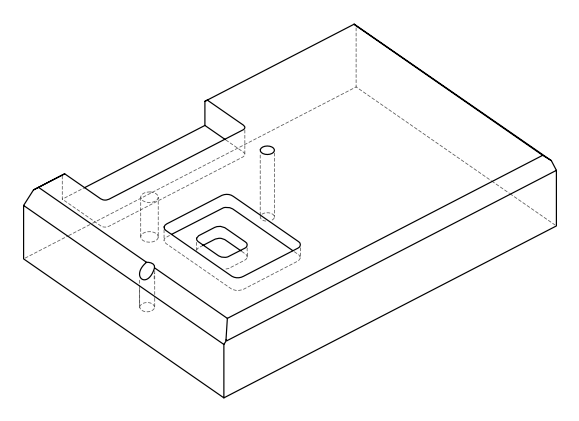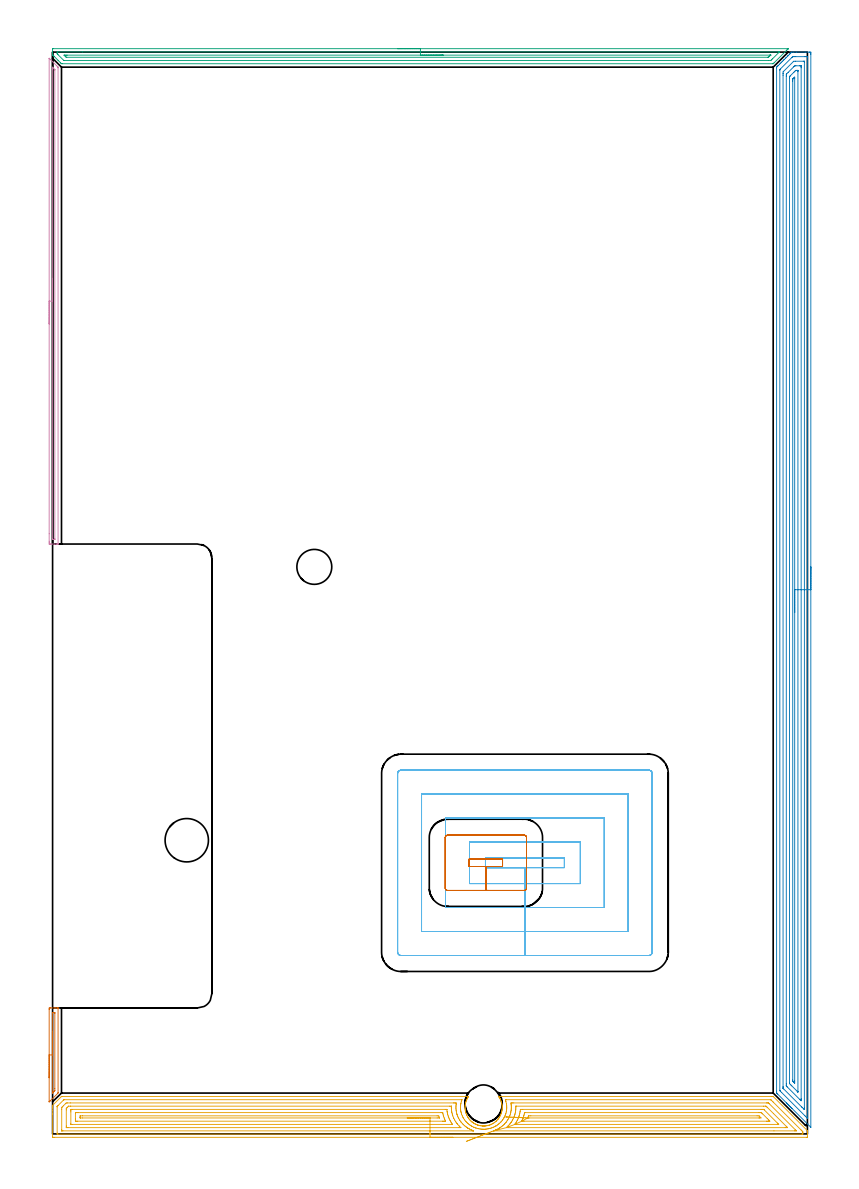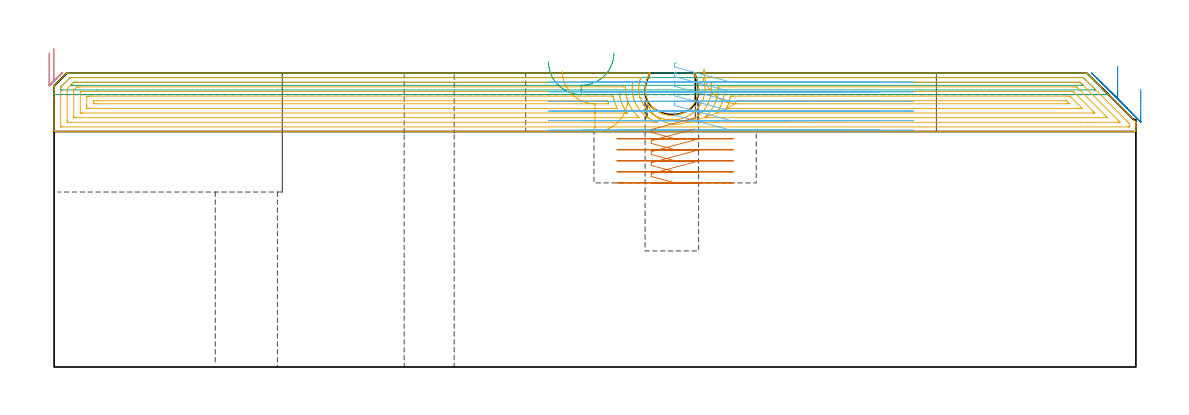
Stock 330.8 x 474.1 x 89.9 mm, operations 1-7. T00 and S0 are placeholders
(PLAN: 13 operations, 6 tool changes, 163.4 min)
(1 AREA_MILL | FG_CHAMFER_SURFACE | UGT0205_001 | 0.79 min | 355 mm3)
(2 AREA_MILL_1 | FG_CHAMFER_SURFACE_1 | UGT0205_001 | 22.41 min | 53279 mm3)
(3 AREA_MILL_2 | FG_CHAMFER_SURFACE_2 | UGT0205_001 | 7.81 min | 6936 mm3)
(4 AREA_MILL_3 | FG_CHAMFER_SURFACE_3 | UGT0205_001 | 3.54 min | 1622 mm3)
(5 AREA_MILL_4 | FG_CHAMFER_SURFACE_4 | UGT0205_001 | 18.08 min | 51553 mm3)
(6 MILL_RECTANGULAR_POCKET | POCKET_RECTANGULAR_STRAIGHT | UGT0201_132 | Follow Part, ap 3.5, ae 75% | 14.41 min | 208202 mm3)
(7 MILL_RECTANGULAR_POCKET_1 | POCKET_RECTANGULAR_STRAIGHT_1 | UGT0201_132 | Follow Part, ap 3.5, ae 75% | 2.16 min | 29614 mm3)
(8 MILL_SLOT | SLOT_PARTIAL_RECTANGULAR | NXT0201_011 | Follow Part, ap 3, ae 75% | 91.97 min | 516064 mm3)
(9 MILL_BLIND_HOLE_FROM_SOLID_MATERIAL | STEP1POCKET | NXT0201_011 | Spiral | 1.2 min | 10355 mm3)
(10 SPOT_DRILL | STEP1HOLE | NXT0321_9005460120000 | 0.03 min | 81 mm3)
(11 DRILL_THROUGH_HOLE_INTO_CENTER | STEP1HOLE | NXT0301_065 | 0.38 min | 6189 mm3)
(12 DRILL_TO_ENLARGE_THROUGH_HOLE | STEP1HOLE | UGT0301_283 | 0.39 min | 10381 mm3)
(13 INDEXABLE_INSERT_DRILL_THROUGH_HOLE_FROM_SOLID | STEP1HOLE_1 | NXT0302_009 | 0.24 min | 15056 mm3)
(TOOL UGT0205_001 | Chamfer Mill 20 x 3 x 45 deg. | D20 FL50 Z2)
(TOOL UGT0201_132 | Carbide End Mill 14.0 | D14 FL30 Z4)
(TOOL NXT0201_011 | ENDMILL 12mm [2P460-1200-NA 1630] | D12 FL38 Z6)
(TOOL NXT0321_9005460120000 | NC Spot Drill, 142deg, 12mm, Carbide, Uncoated | D12 PA142 FL30 Z2)
(TOOL NXT0301_065 | Carbide Drill 9.4mm [860.1-0940-075A1-MM 2214] | D9.4 PA140 FL98 Z2)
(TOOL UGT0301_283 | Twist Drill 15.3 mm | D15.3 PA118 FL120 Z2)
(TOOL NXT0302_009 | Index. Insert Drill 19mm [880-D1900L25-05] | D19 PA176 FL95 Z2)
(OP 1 AREA_MILL)
G17 G21 G94 G90
T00 M6
G54
G17 G0 G90 X-1.5 Y24.6 S1061 M3
G43 Z99.9 H0
Z96.
G94 G1 Y24.638 Z95.128 F250.
Y24.752 Z94.264
Y24.941 Z93.412
Y25.203 Z92.58
Y25.537 Z91.774
Y25.94 Z91.
Y26.408 Z90.264
Y26.94 Z89.572
Y27.529 Z88.929
Y28.172 Z88.34
Y28.864 Z87.808
Y29.6 Z87.34
Y30.374 Z86.937
Y31.18 Z86.603
Y32.012 Z86.341
Y32.863 Z86.152
Y33.728 Z86.038
Y34.6 Z86.
Y54.627
X-1.499 Y54.769 Z86.001
X-1.491 Y55.199 Z86.005
X-1.145 Y55.2 Z86.353
X-0.889 Z86.608
X0.896 Z88.392
X1.408 Z88.907
X2.05 Z89.549
X2.353 Y55.198 Z89.845
X2.398 Y55.195 Z89.889
X2.399 Y55.194
X2.4 Y55.072 Z89.9
Y18.129
X2.405 Y17.913 Z89.894
X2.263 Y17.763 Z89.763
X-1.002 Y14.497 Z86.497
X-1.223 Y14.276 Z86.275
X-1.336 Y14.164 Z86.16
X-1.492 Y14.012 Z86.006
X-1.496 Y14.062 Z86.003
X-1.5 Y14.221 Z86.
Y14.276
Y34.6
X-0.086 Z87.414
X-0.085 Y52.936 Z87.415
X-0.083 Y53.025 Z87.417
X-0.078 Y53.19 Z87.422
X0.004 Y53.192 Z87.504
X0.544 Y53.199 Z88.044
X0.896 Y53.197 Z88.396
X0.947 Y53.194 Z88.447
X0.972 Y53.191 Z88.472
X0.979 Y53.113 Z88.479
X0.984 Y52.936 Z88.484
X0.985 Y52.847 Z88.485
Y19.824
X0.98 Y19.023 Z88.48
X0.979 Y18.941 Z88.479
X0.896 Y18.853 Z88.396
X0.539 Y18.49 Z88.039
X0.183 Y18.133 Z87.683
X0.093 Y18.044 Z87.593
X0.004 Y17.959 Z87.504
X-0.079 Y17.885 Z87.421
X-0.083 Y18.044 Z87.417
X-0.085 Y18.133 Z87.415
X-0.086 Y34.6 Z87.414
Y35.472 Z87.452
Y36.336 Z87.566
Y37.188 Z87.755
Y38.02 Z88.017
Y38.826 Z88.351
Y39.6 Z88.754
Y40.336 Z89.223
Y41.028 Z89.754
Y41.671 Z90.343
Y42.26 Z90.986
Y42.791 Z91.678
Y43.26 Z92.414
Y43.663 Z93.188
Y43.997 Z93.994
Y44.259 Z94.826
Y44.448 Z95.678
Y44.562 Z96.543
Y44.6 Z97.414
G0 Z99.9
M5
M2
(OP 2 AREA_MILL_1)
G17 G21 G94 G90
T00 M6
G54
G17 G0 G90 X332.3 Y248.5 S1061 M3
G43 Z99.9 H0
Z84.9
G94 G1 Y248.462 Z84.028 F250.
Y248.348 Z83.164
Y248.159 Z82.312
Y247.897 Z81.48
Y247.563 Z80.674
Y247.16 Z79.9
Y246.692 Z79.164
Y246.161 Z78.472
Y245.571 Z77.829
Y244.928 Z77.24
Y244.236 Z76.709
Y243.5 Z76.24
Y242.726 Z75.837
Y241.92 Z75.503
Y241.088 Z75.241
Y240.237 Z75.052
Y239.372 Z74.938
Y238.5 Z74.9
X332.299 Y2.913
X332.291 Y2.917 Z74.908
X332.127 Y3.073 Z75.072
X324.085 Y11.114 Z83.113
X323.919 Y11.279 Z83.276
X323.757 Y11.442 Z83.441
X323.638 Y11.561 Z83.56
X323.478 Y11.72 Z83.717
X323.322 Y11.877 Z83.876
X323.192 Y12.008 Z84.006
X323.037 Y12.161 Z84.158
X322.887 Y12.312 Z84.31
X322.745 Y12.454 Z84.453
X322.597 Y12.601 Z84.599
X322.453 Y12.747 Z84.745
X322.298 Y12.901 Z84.9
X322.156 Y13.042 Z85.04
X322.018 Y13.181 Z85.18
X321.851 Y13.348 Z85.346
X321.715 Y13.483 Z85.481
X321.583 Y13.616 Z85.615
X317.749 Y17.45 Z89.449
X317.386 Y17.815 Z89.812
X317.306 Y17.899 Z89.892
X317.3 Y18.709 Z89.9
Y467.226
X317.304 Y467.506 Z89.89
X317.472 Y467.673 Z89.726
X317.57 Y467.771 Z89.628
X317.749 Y467.952 Z89.445
X317.918 Y468.12 Z89.278
X318.631 Y468.833 Z88.565
X318.96 Y469.16 Z88.24
X319.193 Y469.393 Z88.007
X319.408 Y469.609 Z87.79
X319.512 Y469.714 Z87.684
X319.953 Y470.153 Z87.247
X320.393 Y470.595 Z86.803
X320.6 Y470.8 Z86.6
X320.653 Y470.853 Z86.547
X321.275 Y471.476 Z85.921
X321.493 Y471.694 Z85.706
X322.156 Y472.358 Z85.04
X322.346 Y472.546 Z84.854
X322.387 Y472.587 Z84.813
X323.037 Y473.239 Z84.159
X323.193 Y473.393 Z84.007
X323.53 Y473.73 Z83.67
X323.729 Y473.927 Z83.47
X323.901 Y474.09 Z83.299
X323.919 Y474.092 Z83.281
X324.6 Y474.1 Z82.599
X326.022 Z81.174
X329.818 Z77.379
X331.58 Z75.617
X331.85 Y474.097 Z75.347
X332.292 Y474.09 Z74.906
X332.295 Y473.931 Z74.903
X332.299 Y473.48 Z74.901
X332.3 Y473.025 Z74.9
Y238.5
X330.886 Z76.314
X330.885 Y7.179 Z76.315
X330.884 Y7.094 Z76.316
X330.879 Y6.813 Z76.321
X330.788 Y6.874 Z76.412
X330.56 Y7.094 Z76.64
X330.088 Y7.563 Z77.112
X329.663 Y7.987 Z77.537
X319.512 Y18.138 Z87.688
X318.943 Y18.709 Z88.257
X318.751 Y18.909 Z88.449
X318.721 Y18.942 Z88.479
X318.719 Y18.962 Z88.481
X318.716 Y19.012 Z88.484
X318.715 Y19.113 Z88.485
Y466.248
X318.716 Y466.333 Z88.484
X318.719 Y466.433 Z88.481
X318.721 Y466.455 Z88.479
X318.735 Y466.474 Z88.465
X318.772 Y466.517 Z88.428
X318.896 Y466.645 Z88.304
X323.943 Y471.694 Z83.257
X324.233 Y471.979 Z82.967
X324.316 Y472.058 Z82.884
X324.348 Y472.086 Z82.852
X324.406 Y472.093 Z82.794
X324.8 Y472.098 Z82.4
X325.281 Y472.1 Z81.919
X325.681 Z81.519
X329.687 Z77.513
X330.088 Y472.099 Z77.112
X330.572 Y472.097 Z76.628
X330.786 Y472.09 Z76.414
X330.879 Y472.063 Z76.321
X330.884 Y471.779 Z76.316
X330.885 Y471.694 Z76.315
X330.886 Y238.5 Z76.314
X329.471 Z77.729
Y11.293
X329.466 Y10.667 Z77.734
X329.465 Y10.655 Z77.735
X329.44 Y10.667 Z77.76
X329.207 Y10.896 Z77.993
X328.538 Y11.561 Z78.662
X328.325 Y11.774 Z78.875
X320.393 Y19.707 Z86.807
X320.201 Y19.907 Z86.999
X320.154 Y19.958 Z87.046
X320.135 Y19.987 Z87.065
X320.133 Y20.048 Z87.067
X320.13 Y20.227 Z87.07
X320.129 Y20.495 Z87.071
X320.128 Y20.764 Z87.072
X320.129 Y463.921 Z87.071
X320.131 Y464.546 Z87.069
X320.133 Y464.81 Z87.067
X320.145 Y465.439 Z87.055
X320.268 Y465.566 Z86.932
X320.393 Y465.693 Z86.807
X324.607 Y469.907 Z82.593
X324.706 Y470.002 Z82.494
X324.8 Y470.09 Z82.4
X325.492 Y470.099 Z81.708
X329.016 Y470.1 Z78.184
X329.207 Y470.098 Z77.993
X329.397 Y470.094 Z77.803
X329.45 Y470.09 Z77.75
X329.465 Y470.083 Z77.735
X329.467 Y470.067 Z77.733
X329.47 Y469.996 Z77.73
X329.471 Y469.907 Z77.729
X329.472 Y469.638 Z77.728
X329.471 Y238.5 Z77.729
X328.057 Z79.143
X328.056 Y15.407 Z79.144
X328.055 Y15.135 Z79.145
X328.05 Y14.52 Z79.15
X327.444 Y15.106 Z79.756
X327.414 Y15.135 Z79.786
X321.948 Y20.602 Z85.252
X321.73 Y20.825 Z85.47
X321.578 Y20.983 Z85.622
X321.549 Y21.025 Z85.651
X321.547 Y21.041 Z85.653
X321.544 Y21.116 Z85.656
X321.543 Y21.389 Z85.657
Y22.011
Y463.38
X321.545 Y463.652 Z85.655
X321.549 Y464.267 Z85.651
X321.56 Y464.399 Z85.64
X321.698 Y464.546 Z85.502
X322.37 Y465.222 Z84.83
X324.8 Y467.65 Z82.4
X325.036 Y467.88 Z82.164
X325.253 Y468.09 Z81.947
X325.681 Y468.099 Z81.519
X325.701 Y468.1 Z81.499
X327.444 Z79.756
X327.877 Y468.099 Z79.323
X327.98 Y468.097 Z79.22
X328.031 Y468.093 Z79.169
X328.051 Y468.09 Z79.149
X328.052 Y468.074 Z79.148
X328.055 Y467.967 Z79.146
X328.057 Y467.498 Z79.143
Y467.226
Y238.5
X326.643 Z80.557
Y18.627
X326.641 Y18.545 Z80.559
X326.636 Y18.384 Z80.564
X326.634 Y18.374 Z80.566
X326.626 Y18.379 Z80.574
X326.602 Y18.399 Z80.598
X326.563 Y18.436 Z80.637
X326.29 Y18.709 Z80.91
X323.919 Y21.08 Z83.281
X323.61 Y21.389 Z83.59
X323.037 Y21.969 Z84.163
X322.965 Y22.046 Z84.235
X322.959 Y22.201 Z84.241
X322.958 Y22.282 Z84.242
X322.957 Y462.84 Z84.243
X322.958 Y462.922 Z84.242
X322.961 Y463.085 Z84.239
X322.97 Y463.36 Z84.23
X323.037 Y463.434 Z84.163
X323.144 Y463.544 Z84.056
X323.25 Y463.652 Z83.95
X324.8 Y465.202 Z82.4
X325.038 Y465.439 Z82.162
X325.364 Y465.761 Z81.836
X325.681 Y466.073 Z81.519
X325.92 Y466.091 Z81.28
X326.563 Y466.099 Z80.637
X326.606 Y466.098 Z80.594
X326.629 Y466.095 Z80.571
X326.636 Y466.092 Z80.564
X326.638 Y466.011 Z80.562
X326.642 Y465.684 Z80.558
X326.643 Y465.521 Z80.557
Y238.5
X325.229 Z81.971
X325.228 Y23.176 Z81.972
X325.227 Y22.743 Z81.973
X325.223 Y22.282 Z81.977
X325.222 Y22.242 Z81.978
X325.173 Y22.282 Z82.027
X324.8 Y22.65 Z82.4
X324.539 Y22.913 Z82.661
X324.409 Y23.048 Z82.791
X324.379 Y23.081 Z82.821
X324.376 Y23.115 Z82.824
X324.374 Y23.176 Z82.826
X324.372 Y23.61 Z82.828
X324.371 Y461.406 Z82.829
X324.373 Y461.865 Z82.827
X324.378 Y462.294 Z82.822
X324.38 Y462.321 Z82.82
X324.392 Y462.337 Z82.808
X324.424 Y462.373 Z82.776
X324.507 Y462.459 Z82.693
X324.803 Y462.756 Z82.397
X324.978 Y462.926 Z82.222
X325.221 Y463.161 Z81.979
X325.226 Y462.759 Z81.974
X325.228 Y462.474 Z81.972
X325.229 Y238.5 Z81.971
Y237.628 Z82.009
Y236.764 Z82.123
Y235.912 Z82.312
Y235.08 Z82.574
Y234.274 Z82.908
Y233.5 Z83.311
Y232.764 Z83.78
Y232.072 Z84.311
Y231.429 Z84.9
Y230.84 Z85.543
Y230.309 Z86.235
Y229.84 Z86.971
Y229.437 Z87.745
Y229.103 Z88.551
Y228.841 Z89.383
Y228.652 Z90.235
Y228.538 Z91.1
Y228.5 Z91.971
G0 Z99.9
M5
M2
(OP 3 AREA_MILL_2)
G17 G21 G94 G90
T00 M6
G54
G17 G0 G90 X151.2 Y475.6 S1061 M3
G43 Z99.9 H0
Z93.3
G94 G1 X151.238 Z92.428 F250.
X151.352 Z91.564
X151.541 Z90.712
X151.803 Z89.88
X152.137 Z89.074
X152.54 Z88.3
X153.008 Z87.564
X153.54 Z86.872
X154.129 Z86.229
X154.772 Z85.64
X155.464 Z85.108
X156.2 Z84.64
X156.974 Z84.237
X157.78 Z83.903
X158.612 Z83.641
X159.463 Z83.452
X160.328 Z83.338
X161.2 Z83.3
X322.325
X322.393 Y475.598
X322.394 Y475.597 Z83.301
X322.393 Y475.592 Z83.306
X322.229 Y475.427 Z83.469
X322.095 Y475.295 Z83.604
X321.833 Y475.033 Z83.867
X316.197 Y469.397 Z89.502
X315.961 Y469.159 Z89.737
X315.804 Y469.005 Z89.89
X315.552 Y469. Z89.9
X4.171
X3.896 Y469.005 Z89.891
X3.741 Y469.158 Z89.739
X3.518 Y469.381 Z89.517
X2.386 Y470.514 Z88.386
X0.602 Y472.298 Z86.602
X0.305 Y472.595 Z86.304
X0.152 Y472.747 Z86.15
X0.007 Y472.892 Z86.006
X0. Y472.901 Z85.997
Y472.97 Z85.929
Y473.204 Z85.695
Y474.087 Z84.808
Y475.293 Z83.604
X0.002 Y475.591 Z83.305
X0.156 Y475.6 Z83.3
X161.2
Y474.186 Z84.714
X318.131
X318.229 Y474.185 Z84.715
X318.328 Y474.183 Z84.717
X318.507 Y474.179 Z84.721
X318.427 Y474.087 Z84.813
X318.331 Y473.984 Z84.916
X318.229 Y473.879 Z85.021
X315.552 Y471.202 Z87.698
X315.206 Y470.86 Z88.04
X314.852 Y470.513 Z88.387
X314.753 Y470.42 Z88.48
X313.768 Y470.414 Z88.486
X5.161 Y470.415 Z88.485
X5.063 Y470.416 Z88.484
X4.965 Y470.419 Z88.481
X4.941 Y470.421 Z88.479
X4.926 Y470.431 Z88.469
X4.895 Y470.457 Z88.443
X4.837 Y470.513 Z88.387
X2.386 Y472.963 Z85.937
X2.159 Y473.193 Z85.707
X2.084 Y473.273 Z85.627
X2.027 Y473.335 Z85.565
X2.01 Y473.388 Z85.512
X2.004 Y473.576 Z85.324
X2.008 Y474.087 Z84.813
X2.01 Y474.177 Z84.723
X2.189 Y474.183 Z84.717
X2.289 Y474.185 Z84.715
X13.056 Y474.186 Z84.714
X161.2
Y472.772 Z86.128
X314.19 Y472.771 Z86.129
X314.388 Y472.769 Z86.131
X314.66 Y472.765 Z86.136
Y472.763 Z86.137
Y472.76 Z86.14
X314.431 Y472.53 Z86.37
X314.2 Y472.3 Z86.6
X313.982 Y472.085 Z86.815
X313.768 Y471.877 Z87.023
X313.711 Y471.835 Z87.065
X313.662 Y471.833 Z87.067
X313.557 Y471.831 Z87.069
X313.346 Y471.829 Z87.071
X6.191
X6.073 Y471.83 Z87.07
X6.015 Y471.833 Z87.067
X5.989 Y471.835 Z87.065
X5.955 Y471.852 Z87.048
X5.503 Y472.3 Z86.6
X5.063 Y472.741 Z86.159
X5.047 Y472.764 Z86.136
X5.063 Y472.766 Z86.134
X5.486 Y472.77 Z86.13
X5.955 Y472.771 Z86.129
X6.377 Y472.772 Z86.128
X161.2
X162.072 Z86.166
X162.936 Z86.28
X163.788 Z86.469
X164.62 Z86.732
X165.426 Z87.065
X166.2 Z87.468
X166.936 Z87.937
X167.628 Z88.468
X168.271 Z89.057
X168.86 Z89.701
X169.391 Z90.393
X169.86 Z91.128
X170.263 Z91.902
X170.597 Z92.708
X170.859 Z93.54
X171.048 Z94.392
X171.162 Z95.257
X171.2 Z96.128
G0 Z99.9
M5
M2
(OP 4 AREA_MILL_3)
G17 G21 G94 G90
T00 M6
G54
G17 G0 G90 X-1.5 Y354.95 S1061 M3
G43 Z99.9 H0
Z96.
G94 G1 Y354.988 Z95.128 F250.
Y355.102 Z94.264
Y355.291 Z93.412
Y355.553 Z92.58
Y355.887 Z91.774
Y356.29 Z91.
Y356.758 Z90.264
Y357.29 Z89.572
Y357.879 Z88.929
Y358.522 Z88.34
Y359.214 Z87.808
Y359.95 Z87.34
Y360.724 Z86.937
Y361.53 Z86.603
Y362.362 Z86.341
Y363.214 Z86.152
Y364.078 Z86.038
Y364.95 Z86.
Y471.302
X-1.495 Y471.381 Z86.003
X-1.494 Y471.382 Z86.004
X-1.479 Y471.381 Z86.018
X-0.902 Y470.802 Z86.598
X1.809 Y468.091 Z89.309
X2.142 Y467.759 Z89.641
X2.384 Y467.518 Z89.88
X2.39 Y467.512 Z89.885
X2.394 Y467.497 Z89.888
X2.4 Y467.213 Z89.9
Y258.664
X2.405 Y258.51 Z89.895
X2.398 Y258.508 Z89.889
X2.339 Y258.503 Z89.831
X1.94 Y258.5 Z89.439
X1.569 Z89.069
X0.896 Z88.392
X-0.333 Z87.164
X-0.889 Y258.501 Z86.605
X-1.149 Y258.502 Z86.346
X-1.492 Y258.506 Z86.004
X-1.494 Y258.51 Z86.001
X-1.499 Y259.115
X-1.5 Y259.726 Z86.
Y263.014
Y364.95
X-0.086 Z87.414
Y466.409
X-0.085 Y467.213 Z87.415
X-0.083 Y467.3 Z87.417
X-0.079 Y467.391 Z87.421
X-0.069 Y467.508 Z87.431
X0.004 Y467.44 Z87.504
X0.236 Y467.213 Z87.736
X0.896 Y466.55 Z88.396
X0.952 Y466.49 Z88.452
X0.977 Y466.461 Z88.477
X0.981 Y466.408 Z88.481
X0.984 Y466.32 Z88.484
X0.985 Y466.231 Z88.485
Y260.812
X0.984 Y260.723 Z88.484
X0.979 Y260.545 Z88.479
X0.977 Y260.508 Z88.477
X0.97 Y260.506 Z88.47
X0.946 Y260.503 Z88.446
X0.896 Y260.501 Z88.396
X0.403 Z87.903
X0.004 Y260.508 Z87.504
X-0.052 Y260.51 Z87.448
X-0.079 Y260.521 Z87.421
X-0.086 Y260.901 Z87.414
Y364.95
Y365.822 Z87.452
Y366.686 Z87.566
Y367.538 Z87.755
Y368.37 Z88.017
Y369.176 Z88.351
Y369.95 Z88.754
Y370.686 Z89.223
Y371.378 Z89.754
Y372.021 Z90.343
Y372.61 Z90.986
Y373.142 Z91.678
Y373.61 Z92.414
Y374.013 Z93.188
Y374.347 Z93.994
Y374.609 Z94.826
Y374.798 Z95.678
Y374.912 Z96.543
Y374.95 Z97.414
G0 Z99.9
M5
M2
(OP 5 AREA_MILL_4)
G17 G21 G94 G90
T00 M6
G54
G17 G0 G90 X175.4 Y-1.5 S1061 M3
G43 Z99.9 H0
Z82.
G94 G1 X175.362 Z81.129 F250.
X175.248 Z80.264
X175.059 Z79.412
X174.797 Z78.58
X174.463 Z77.774
X174.06 Z77.
X173.592 Z76.264
X173.06 Z75.572
X172.471 Z74.929
X171.828 Z74.34
X171.136 Z73.809
X170.4 Z73.34
X169.626 Z72.937
X168.82 Z72.603
X167.988 Z72.341
X167.136 Z72.152
X166.272 Z72.038
X165.4 Z72.
X0.615
X0.247 Y-1.496 Z72.003
X0.01 Y-1.492 Z72.006
X0. Y-1.25 Z72.247
Y8.78 Z82.275
Y10.219 Z83.716
Y11.44 Z84.935
Y12.269 Z85.768
Y12.298 Z85.797
X0.001 Y12.492 Z85.989
X0.02 Y12.521 Z86.019
X3.817 Y16.318 Z89.816
X3.836 Y16.335 Z89.834
X3.905 Y16.399 Z89.885
X4.188 Y16.4 Z89.9
X181.923
X182.298 Y16.393 Z89.892
X182.27 Y16.336 Z89.835
X182.051 Y16.01 Z89.51
X181.914 Y15.796 Z89.296
X181.787 Y15.569 Z89.069
X181.564 Y15.131 Z88.631
X181.365 Y14.686 Z88.186
X181.2 Y14.247 Z87.747
X181.058 Y13.804 Z87.304
X181.021 Y13.677 Z87.177
X180.87 Y12.921 Z86.421
X180.805 Y12.481 Z85.981
X180.769 Y12.039 Z85.539
X180.756 Y11.598 Z85.098
X180.769 Y11.156 Z84.656
X180.806 Y10.714 Z84.214
X180.866 Y10.274 Z83.774
X180.936 Y9.897 Z83.397
X181.021 Y9.523 Z83.023
X181.059 Y9.391 Z82.891
X181.197 Y8.946 Z82.446
X181.367 Y8.509 Z82.009
X181.566 Y8.064 Z81.564
X181.79 Y7.626 Z81.126
X181.914 Y7.404 Z80.904
X182.13 Y7.071 Z80.571
X182.359 Y6.744 Z80.243
X182.577 Y6.465 Z79.964
X182.816 Y6.182 Z79.681
X182.876 Y6.12 Z79.616
X183.119 Y5.862 Z79.36
X183.159 Y5.824 Z79.321
X183.412 Y5.583 Z79.082
X183.475 Y5.529 Z79.025
X183.553 Y5.458 Z78.958
X183.699 Y5.331 Z78.83
X183.709 Y5.323 Z78.822
X183.828 Y5.233 Z78.729
X184.007 Y5.093 Z78.592
X184.034 Y5.072 Z78.572
X184.155 Y4.979 Z78.478
X184.37 Y4.83 Z78.328
X184.603 Y4.682 Z78.179
X185.049 Y4.429 Z77.926
X185.209 Y4.346 Z77.845
X185.484 Y4.205 Z77.705
X185.505 Y4.196 Z77.695
X185.725 Y4.097 Z77.596
X186.075 Y3.963 Z77.46
X186.377 Y3.859 Z77.355
X186.389 Y3.856 Z77.351
X186.622 Y3.787 Z77.284
X186.822 Y3.731 Z77.225
X186.835 Y3.727 Z77.221
X187.02 Y3.681 Z77.18
X187.094 Y3.664 Z77.162
X187.269 Y3.625 Z77.117
X187.282 Y3.623 Z77.115
X187.715 Y3.546 Z77.04
X188.175 Y3.493 Z76.986
X188.404 Y3.477 Z76.973
X188.5 Y3.472 Z76.965
X188.622 Y3.464 Z76.96
X188.88 Y3.463 Z76.954
X189.073 Y3.462 Z76.957
X189.25 Y3.471 Z76.964
X189.286 Y3.473 Z76.965
X189.341 Y3.475 Z76.969
X189.49 Y3.483 Z76.975
X189.502 Z76.976
X189.846 Y3.516 Z77.014
X189.948 Y3.526 Z77.024
X190.395 Y3.596 Z77.096
X190.855 Y3.696 Z77.194
X191.084 Y3.759 Z77.258
X191.288 Y3.819 Z77.312
X191.301 Y3.823 Z77.316
X191.748 Y3.973 Z77.467
X191.955 Y4.051 Z77.55
X191.993 Y4.065 Z77.565
X192.073 Y4.097 Z77.595
X192.626 Y4.361 Z77.859
X193.077 Y4.612 Z78.111
X193.518 Y4.889 Z78.388
X193.646 Y4.979 Z78.478
X194.035 Y5.281 Z78.781
X194.326 Y5.529 Z79.026
X194.411 Y5.6 Z79.099
X194.681 Y5.862 Z79.36
X195. Y6.207 Z79.706
X195.211 Y6.455 Z79.955
X195.303 Y6.563 Z80.062
X195.44 Y6.744 Z80.243
X195.618 Y7.007 Z80.505
X195.736 Y7.181 Z80.68
X196.007 Y7.627 Z81.126
X196.196 Y7.975 Z81.475
X196.431 Y8.509 Z82.009
X196.598 Y8.948 Z82.448
X196.736 Y9.391 Z82.891
X196.847 Y9.831 Z83.331
X196.933 Y10.274 Z83.774
X196.994 Y10.714 Z84.214
X197.031 Y11.156 Z84.656
X197.044 Y11.598 Z85.098
X197.031 Y12.039 Z85.539
X196.995 Y12.481 Z85.981
X196.934 Y12.921 Z86.421
X196.848 Y13.364 Z86.864
X196.738 Y13.804 Z87.304
X196.599 Y14.247 Z87.747
X196.433 Y14.686 Z88.186
X196.196 Y15.226 Z88.726
X196.108 Y15.399 Z88.899
X196.013 Y15.569 Z89.069
X195.767 Y15.974 Z89.474
X195.708 Y16.071 Z89.57
X195.612 Y16.218 Z89.715
X195.526 Y16.356 Z89.851
X195.502 Y16.396 Z89.89
X195.767 Y16.4 Z89.9
X315.001
X315.795 Y16.394 Z89.892
X315.881 Y16.319 Z89.819
X330.751 Y1.45 Z74.947
X330.79 Y1.399 Z74.896
X330.8 Y1.351 Z74.85
Y1.243 Z74.742
Y0.582 Z74.082
Y-0.087 Z73.408
Y-1.308 Z72.189
X330.798 Y-1.491 Z72.005
X330.367 Y-1.5 Z72.
X165.4
Y-0.086 Z73.414
X2.401
X2.178 Y-0.084 Z73.416
X2.068 Y-0.081 Z73.419
X2.02 Y-0.079 Z73.421
X2.01 Y-0.049 Z73.451
X2.006 Y0.055 Z73.555
X2.001 Y0.31 Z73.81
X2. Y11.839 Z85.339
X2.003 Y11.961 Z85.461
X2.007 Y12.022 Z85.522
X2.011 Y12.05 Z85.55
X2.029 Y12.069 Z85.569
X2.278 Y12.327 Z85.827
X2.339 Y12.389 Z85.889
X4.737 Y14.786 Z88.286
X4.878 Y14.922 Z88.422
X4.924 Y14.963 Z88.463
X4.946 Y14.979 Z88.479
X4.97 Y14.981 Z88.481
X5.081 Y14.986 Z88.486
X179.244
X179.353 Y14.981 Z88.481
X179.396 Y14.979 Z88.479
X179.388 Y14.933 Z88.433
X179.308 Y14.716 Z88.216
X179.244 Y14.538 Z88.038
X179.14 Y14.204 Z87.704
X179.112 Y14.101 Z87.601
X178.971 Y13.485 Z86.985
X178.919 Y13.214 Z86.714
X178.841 Y12.727 Z86.227
X178.799 Y12.327 Z85.827
X178.774 Y11.907 Z85.407
X178.771 Y11.44 Z84.94
X178.788 Y11.007 Z84.507
X178.829 Y10.554 Z84.054
X178.906 Y10.002 Z83.502
X178.973 Y9.667 Z83.167
X179.05 Y9.326 Z82.826
X179.182 Y8.841 Z82.341
X179.201 Y8.78 Z82.28
X179.244 Y8.645 Z82.145
X179.555 Y7.893 Z81.393
X179.824 Y7.317 Z80.817
X179.996 Y7.007 Z80.507
X180.137 Y6.763 Z80.263
X180.575 Y6.12 Z79.62
X181.03 Y5.551 Z79.051
X181.319 Y5.233 Z78.733
X181.62 Y4.928 Z78.428
X181.923 Y4.646 Z78.146
X182.274 Y4.346 Z77.846
X182.816 Y3.936 Z77.436
X183.102 Y3.742 Z77.242
X183.565 Y3.46 Z76.96
X183.709 Y3.377 Z76.877
X183.897 Y3.274 Z76.774
X184.603 Y2.933 Z76.433
X184.752 Y2.869 Z76.369
X185.502 Y2.585 Z76.085
X185.541 Y2.573 Z76.073
X186.389 Y2.346 Z75.846
X186.689 Y2.275 Z75.775
X187.282 Y2.17 Z75.67
X187.746 Y2.112 Z75.612
X188.175 Y2.077 Z75.577
X188.366 Y2.064 Z75.564
X188.884 Y2.051 Z75.551
X189.068
X189.572 Y2.072 Z75.572
X189.961 Y2.105 Z75.605
X190.385 Y2.153 Z75.653
X190.855 Y2.227 Z75.727
X191.144 Y2.286 Z75.786
X191.748 Y2.431 Z75.931
X191.861 Y2.461 Z75.961
X192.239 Y2.573 Z76.073
X192.641 Y2.712 Z76.212
X193.178 Y2.926 Z76.426
X193.534 Y3.094 Z76.594
X193.781 Y3.215 Z76.715
X194.235 Y3.46 Z76.96
X194.384 Y3.544 Z77.044
X194.427 Y3.57 Z77.07
X194.901 Y3.876 Z77.376
X195.32 Y4.182 Z77.682
X195.413 Y4.254 Z77.754
X195.527 Y4.346 Z77.846
X195.894 Y4.66 Z78.16
X196.213 Y4.955 Z78.455
X196.353 Y5.095 Z78.595
X196.482 Y5.233 Z78.733
X196.775 Y5.563 Z79.063
X197.107 Y5.953 Z79.453
X197.179 Y6.048 Z79.548
X197.229 Y6.12 Z79.62
X197.536 Y6.58 Z80.08
X197.801 Y7.007 Z80.507
X197.875 Y7.131 Z80.631
X198. Y7.357 Z80.857
X198.172 Y7.722 Z81.222
X198.246 Y7.893 Z81.393
X198.432 Y8.351 Z81.851
X198.583 Y8.78 Z82.28
X198.657 Y9.015 Z82.515
X198.83 Y9.667 Z83.167
X198.842 Y9.717 Z83.217
X198.893 Y9.972 Z83.472
X198.968 Y10.479 Z83.979
X198.975 Y10.554 Z84.054
X199.029 Y11.305 Z84.805
X199.03 Y11.44 Z84.94
X199.016 Y12.205 Z85.705
X199.005 Y12.327 Z85.827
X198.959 Y12.732 Z86.232
X198.896 Y13.21 Z86.71
X198.893 Y13.229 Z86.729
X198.683 Y14.101 Z87.601
X198.607 Y14.385 Z87.885
X198.459 Y14.979 Z88.479
X198.893 Y14.986 Z88.486
X314.556 Y14.985 Z88.485
X314.667 Y14.984 Z88.484
X314.722 Y14.982 Z88.482
X314.747 Y14.979 Z88.479
X314.776 Y14.962 Z88.462
X315.001 Y14.745 Z88.245
X315.649 Y14.101 Z87.601
X315.895 Y13.856 Z87.356
X328.064 Y1.686 Z75.186
X328.399 Y1.349 Z74.849
X328.667 Y1.071 Z74.571
X328.79 Y0.93 Z74.43
X328.793 Y0.799 Z74.299
X328.797 Y0.404 Z73.904
X328.79 Y0.003 Z73.503
X328.779 Y-0.079 Z73.421
X328.732 Y-0.081 Z73.419
X328.621 Y-0.084 Z73.416
X328.399 Y-0.086 Z73.414
X165.4
Y1.329 Z74.829
X4.548
X4.188
X4.068 Y1.331 Z74.831
X4.026 Y1.334 Z74.834
X4.01 Y1.336 Z74.836
X4.007 Y1.376 Z74.876
X4.003 Y1.5 Z75.
X4.001 Y1.686 Z75.186
X4. Y1.872 Z75.372
X4.001 Y10.739 Z84.239
X4.01 Y11.44 Z84.94
X4.019 Y11.608 Z85.108
X4.188 Y11.785 Z85.285
X4.458 Y12.058 Z85.558
X4.726 Y12.327 Z85.827
X5.615 Y13.214 Z86.714
X5.795 Y13.391 Z86.891
X5.974 Y13.565 Z87.065
X6.509 Y13.569 Z87.069
X7.76 Y13.572 Z87.072
X175.671 Y13.571 Z87.071
X176.205 Y13.57 Z87.07
X176.564 Y13.568 Z87.068
X176.914 Y13.565 Z87.065
X176.886 Y13.214 Z86.714
X176.855 Y12.926 Z86.426
X176.797 Y12.327 Z85.827
X176.782 Y12.111 Z85.611
X176.771 Y11.44 Z84.94
X176.775 Y11.232 Z84.732
X176.825 Y10.554 Z84.054
X176.857 Y10.263 Z83.763
X176.955 Y9.667 Z83.167
X177.055 Y9.18 Z82.68
X177.165 Y8.78 Z82.28
X177.233 Y8.551 Z82.051
X177.309 Y8.311 Z81.811
X177.457 Y7.913 Z81.413
X177.47 Y7.881 Z81.381
X177.714 Y7.33 Z80.83
X177.869 Y7.007 Z80.507
X178. Y6.745 Z80.245
X178.34 Y6.13 Z79.63
X178.347 Y6.12 Z79.62
X178.716 Y5.591 Z79.091
X178.984 Y5.233 Z78.733
X179.097 Y5.087 Z78.587
X179.244 Y4.909 Z78.409
X179.755 Y4.346 Z77.846
X180.137 Y3.97 Z77.47
X180.716 Y3.46 Z76.96
X181.03 Y3.212 Z76.712
X181.242 Y3.054 Z76.554
X181.474 Y2.887 Z76.387
X181.89 Y2.605 Z76.105
X181.923 Y2.586 Z76.086
X181.945 Y2.573 Z76.073
X182.499 Y2.257 Z75.757
X182.816 Y2.089 Z75.589
X183.639 Y1.686 Z75.186
X183.709 Y1.655 Z75.155
X183.764 Y1.632 Z75.132
X184.058 Y1.522 Z75.022
X184.189 Y1.472 Z74.972
X184.426 Y1.382 Z74.882
X184.537 Y1.338 Z74.838
X184.487 Y1.335 Z74.835
X184.354 Y1.332 Z74.832
X184.069 Y1.329 Z74.829
X183.919
X165.4
Y2.743 Z76.243
X6.696
X6.097 Y2.746 Z76.246
X6.03 Y2.748 Z76.248
X6.014 Y2.749 Z76.249
X6.01 Y2.765 Z76.265
X6.006 Y2.815 Z76.315
X6.002 Y3.021 Z76.521
X6. Y3.434 Z76.934
Y10.554 Z84.054
X6.003 Y10.984 Z84.484
X6.007 Y11.092 Z84.592
X6.01 Y11.144 Z84.644
X6.036 Y11.175 Z84.675
X6.135 Y11.281 Z84.781
X6.29 Y11.44 Z84.94
X6.577 Y11.728 Z85.228
X6.867 Y12.017 Z85.517
X6.976 Y12.119 Z85.619
X7.005 Y12.145 Z85.645
X7.045 Y12.151 Z85.651
X7.76 Y12.156 Z85.656
X7.932 Y12.157 Z85.657
X174.056
X174.657 Y12.155 Z85.655
X174.724 Y12.153 Z85.653
X174.764 Y12.151 Z85.651
X174.766 Y12.102 Z85.602
Y11.882 Z85.382
X174.761 Y11.457 Z84.957
X174.762 Y11.44 Z84.94
X174.778 Y11.054 Z84.554
X174.813 Y10.554 Z84.054
X174.816 Y10.516 Z84.016
X174.939 Y9.667 Z83.167
X174.969 Y9.478 Z82.978
X175.131 Y8.78 Z82.28
X175.261 Y8.301 Z81.801
X175.397 Y7.893 Z81.393
X175.671 Y7.201 Z80.701
X175.754 Y7.007 Z80.507
X175.818 Y6.861 Z80.361
X176.199 Y6.12 Z79.62
X176.564 Y5.49 Z78.99
X176.739 Y5.233 Z78.733
X177.142 Y4.659 Z78.159
X177.39 Y4.346 Z77.846
X177.457 Y4.265 Z77.765
X178.194 Y3.46 Z76.96
X178.351 Y3.3 Z76.8
X178.905 Y2.774 Z76.274
X178.925 Y2.749 Z76.249
X178.179 Y2.743 Z76.243
X165.4
Y4.157 Z77.657
X8.653 Y4.158 Z77.658
X8.463 Y4.159 Z77.659
X8.082 Y4.164 Z77.664
X8.009 Y4.171 Z77.671
X8.006 Y4.197 Z77.697
X8.003 Y4.254 Z77.754
X8.001 Y4.346 Z77.846
X8. Y9.667 Z83.167
X8.003 Y10.313 Z83.813
X8.01 Y10.554 Z84.054
X8.021 Y10.711 Z84.211
X8.048 Y10.736 Z84.236
X8.145 Y10.739 Z84.239
X8.272 Y10.742 Z84.242
X8.463 Y10.743 Z84.243
X8.653
X172.099
X172.289 Y10.742 Z84.242
X172.671 Y10.738 Z84.238
X172.773 Y10.736 Z84.236
X172.789 Y10.712 Z84.212
X172.799 Y10.653 Z84.153
X172.812 Y10.554 Z84.054
X172.913 Y9.745 Z83.245
X172.925 Y9.667 Z83.167
X172.992 Y9.243 Z82.743
X173.097 Y8.78 Z82.28
X173.129 Y8.644 Z82.144
X173.346 Y7.893 Z81.393
X173.526 Y7.363 Z80.863
X173.672 Y7.007 Z80.507
X173.885 Y6.498 Z79.998
X174.07 Y6.12 Z79.62
X174.252 Y5.756 Z79.256
X174.554 Y5.233 Z78.733
X174.778 Y4.855 Z78.355
X175.124 Y4.346 Z77.846
X175.194 Y4.241 Z77.741
X175.239 Y4.17 Z77.67
X175.238 Y4.163 Z77.663
X175.213 Y4.161 Z77.661
X175.16 Y4.159 Z77.659
X174.969 Y4.157 Z77.657
X174.778
X165.4
Y5.571 Z79.071
X10.992 Y5.572 Z79.072
X10.44 Y5.575 Z79.075
X10.092 Y5.578 Z79.078
X10.01 Y5.588 Z79.088
X10.004 Y5.666 Z79.166
X10.001 Y6.12 Z79.62
X10. Y6.556 Z80.056
X10.002 Y9.215 Z82.715
X10.006 Y9.279 Z82.779
X10.01 Y9.313 Z82.813
X10.028 Y9.322 Z82.822
X10.164 Y9.325 Z82.825
X10.44 Y9.327 Z82.827
X10.78 Y9.329 Z82.829
X11.333
X170.312 Y9.328 Z82.828
X170.862 Y9.326 Z82.826
X170.942 Y9.323 Z82.823
X170.956 Y9.321 Z82.821
X170.961 Y9.308 Z82.808
X170.971 Y9.272 Z82.772
X171.08 Y8.78 Z82.28
X171.205 Y8.224 Z81.724
X171.298 Y7.893 Z81.393
X171.335 Y7.764 Z81.264
X171.597 Y7.007 Z80.507
X171.853 Y6.364 Z79.864
X172.203 Y5.578 Z79.078
X172.099 Y5.576 Z79.076
X171.756 Y5.573 Z79.073
X171.205 Y5.571 Z79.071
X170.865
X165.4
Y6.985 Z80.485
X13.119
X12.246 Y6.987 Z80.487
X12.226 Y6.988 Z80.488
X12.01 Y7.007 Z80.507
X12.005 Y7.226 Z80.726
X12.01 Y7.893 Z81.393
X12.207 Y7.913 Z81.413
X12.226
X13.098 Y7.915 Z81.415
X168.526 Y7.914 Z81.414
X169.248 Y7.893 Z81.393
X169.419 Y7.342 Z80.842
X169.521 Y7.007 Z80.507
X169.436 Y6.99 Z80.49
X169.419 Y6.988 Z80.488
X168.547 Y6.985 Z80.485
X165.4
X164.528 Z80.523
X163.664 Z80.637
X162.812 Z80.826
X161.98 Z81.088
X161.174 Z81.422
X160.4 Z81.825
X159.664 Z82.294
X158.972 Z82.825
X158.329 Z83.414
X157.74 Z84.058
X157.208 Z84.75
X156.74 Z85.485
X156.337 Z86.259
X156.003 Z87.065
X155.741 Z87.897
X155.552 Z88.749
X155.438 Z89.614
X155.4 Z90.485
G0 X181.315 Y-3.284 Z80.847
G1 X181.624 Y-3.164 Z80.04
X181.998 Y-3.02 Z79.265
X182.433 Y-2.851 Z78.528
X182.926 Y-2.66 Z77.835
X183.474 Y-2.448 Z77.19
X184.073 Y-2.217 Z76.599
X184.717 Y-1.968 Z76.066
X185.402 Y-1.703 Z75.595
X186.122 Y-1.424 Z75.19
X186.873 Y-1.133 Z74.854
X187.649 Y-0.833 Z74.59
X188.442 Y-0.526 Z74.398
X189.249 Y-0.214 Z74.282
X190.061 Y0.101 Z74.242
X190.874 Y0.415 Z74.277
X191.681 Y0.727 Z74.389
X192.476 Y1.035 Z74.576
X193.253 Y1.336 Z74.836
X193.534 Y1.442 Z74.942
X193.711 Y1.511 Z75.011
X194.152 Y1.686 Z75.186
X194.342 Y1.77 Z75.27
X194.427 Y1.81 Z75.31
X194.941 Y2.063 Z75.563
X195.32 Y2.267 Z75.767
X195.516 Y2.379 Z75.879
X195.846 Y2.573 Z76.073
X196.071 Y2.715 Z76.215
X196.213 Y2.809 Z76.309
X196.593 Y3.083 Z76.583
X197.107 Y3.47 Z76.97
X197.572 Y3.884 Z77.384
X198. Y4.285 Z77.785
X198.03 Y4.316 Z77.816
X198.058 Y4.346 Z77.846
X198.448 Y4.788 Z78.288
X198.83 Y5.233 Z78.733
X198.858 Y5.268 Z78.768
X198.893 Y5.313 Z78.813
X199.221 Y5.794 Z79.294
X199.434 Y6.12 Z79.62
X199.569 Y6.335 Z79.835
X199.786 Y6.7 Z80.2
X199.891 Y6.902 Z80.402
X199.941 Y7.007 Z80.507
X200.171 Y7.512 Z81.012
X200.327 Y7.893 Z81.393
X200.422 Y8.149 Z81.649
X200.636 Y8.78 Z82.28
X200.646 Y8.813 Z82.313
X200.679 Y8.938 Z82.438
X200.819 Y9.528 Z83.028
X200.845 Y9.667 Z83.167
X200.944 Y10.291 Z83.791
X200.974 Y10.554 Z84.054
X201.016 Y11.106 Z84.606
X201.029 Y11.44 Z84.94
X201.021 Y11.988 Z85.488
X201.004 Y12.327 Z85.827
X200.943 Y12.952 Z86.452
X200.909 Y13.214 Z86.714
X200.863 Y13.564 Z87.064
X201.215 Y13.569 Z87.069
X201.572 Y13.57 Z87.07
X202.105 Y13.571 Z87.071
X312.855
X313.215 Y13.57 Z87.07
X313.575 Y13.567 Z87.067
X313.677 Y13.565 Z87.065
X313.729 Y13.56 Z87.06
X313.756 Y13.536 Z87.036
X313.868 Y13.429 Z86.929
X314.087 Y13.214 Z86.714
X325.614 Y1.686 Z75.186
X325.719 Y1.58 Z75.08
X325.944 Y1.345 Z74.845
X325.89 Y1.336 Z74.836
X325.719 Y1.333 Z74.833
X325.185 Y1.329 Z74.829
X316.143
X193.618
X193.253 Y1.336 Z74.836
X198.893 Y2.75 Z76.25
X198.892 Y2.77 Z76.27
X198.893 Y2.778 Z76.278
X199.247 Y3.108 Z76.608
X199.618 Y3.46 Z76.96
X199.702 Y3.543 Z77.043
X199.786 Y3.633 Z77.133
X200.121 Y4.013 Z77.513
X200.409 Y4.346 Z77.846
X200.531 Y4.494 Z77.994
X200.679 Y4.682 Z78.182
X200.907 Y5.007 Z78.507
X201.059 Y5.233 Z78.733
X201.26 Y5.543 Z79.043
X201.572 Y6.05 Z79.55
X201.598 Y6.094 Z79.594
X201.611 Y6.12 Z79.62
X201.894 Y6.688 Z80.188
X202.041 Y7.007 Z80.507
X202.167 Y7.303 Z80.803
X202.398 Y7.893 Z81.393
X202.416 Y7.943 Z81.443
X202.465 Y8.091 Z81.591
X202.624 Y8.623 Z82.123
X202.665 Y8.78 Z82.28
X202.798 Y9.337 Z82.837
X202.856 Y9.667 Z83.167
X202.926 Y10.097 Z83.597
X202.977 Y10.554 Z84.054
X203.005 Y10.905 Z84.405
X203.029 Y11.44 Z84.94
X203.031 Y12.15 Z85.65
X203.045 Y12.152 Z85.652
X203.088 Y12.155 Z85.655
X203.178 Y12.156 Z85.656
X311.6 Y12.157 Z85.657
X312.322 Y12.156 Z85.656
X312.496 Y12.154 Z85.654
X312.669 Y12.15 Z85.65
X313.008 Y11.831 Z85.331
X313.215 Y11.634 Z85.134
X315.929 Y8.922 Z82.422
X321.528 Y3.323 Z76.823
X321.793 Y3.055 Z76.555
X321.965 Y2.88 Z76.38
X322.089 Y2.75 Z76.25
X322.077 Y2.749 Z76.249
X321.973 Y2.746 Z76.246
X321.253 Y2.743 Z76.243
X321.082
X199.614
X198.893 Y2.75 Z76.25
X202.565 Y4.164 Z77.664
X202.596 Y4.216 Z77.716
X202.68 Y4.346 Z77.846
X202.948 Y4.754 Z78.254
X203.253 Y5.233 Z78.733
X203.294 Y5.298 Z78.798
X203.359 Y5.408 Z78.908
X203.606 Y5.874 Z79.374
X203.73 Y6.12 Z79.62
X203.898 Y6.471 Z79.971
X204.131 Y7.007 Z80.507
X204.166 Y7.092 Z80.592
X204.252 Y7.315 Z80.815
X204.401 Y7.746 Z81.246
X204.447 Y7.893 Z81.393
X204.604 Y8.43 Z81.93
X204.692 Y8.78 Z82.28
X204.779 Y9.144 Z82.644
X204.871 Y9.667 Z83.167
X204.909 Y9.901 Z83.401
X204.986 Y10.554 Z84.054
X205.004 Y10.694 Z84.194
X205.012 Y10.735 Z84.235
X205.05 Y10.737 Z84.237
X205.145 Y10.74 Z84.24
X205.848 Y10.743 Z84.243
X206.038
X310.536
X311.239 Y10.742 Z84.242
X311.429 Y10.74 Z84.24
X311.618 Y10.736 Z84.236
X311.66 Y10.73 Z84.23
X311.687 Y10.707 Z84.207
X311.742 Y10.657 Z84.157
X311.847 Y10.554 Z84.054
X317.681 Y4.721 Z78.221
X318.054 Y4.346 Z77.846
X318.174 Y4.22 Z77.72
X318.215 Y4.175 Z77.675
X318.222 Y4.164 Z77.664
X318.189 Y4.162 Z77.662
X318.063 Y4.159 Z77.659
X317.871 Y4.157 Z77.657
X317.681
X202.618 Y4.158 Z77.658
X202.565 Y4.164 Z77.664
X205.622 Y5.578 Z79.078
X205.631 Y5.637 Z79.137
X205.844 Y6.12 Z79.62
X205.903 Y6.254 Z79.754
X206.038 Y6.572 Z80.072
X206.158 Y6.887 Z80.387
X206.2 Y7.007 Z80.507
X206.384 Y7.55 Z81.05
X206.489 Y7.893 Z81.393
X206.587 Y8.235 Z81.735
X206.726 Y8.78 Z82.28
X206.765 Y8.945 Z82.445
X206.789 Y9.062 Z82.562
X206.824 Y9.229 Z82.729
X206.841 Y9.305 Z82.805
X206.852 Y9.323 Z82.823
X206.863 Y9.324 Z82.824
X206.931 Y9.326 Z82.826
X207.272 Y9.328 Z82.828
X309.643 Y9.329 Z82.829
X309.984 Y9.328 Z82.828
X310.536 Y9.323 Z82.823
X310.61 Y9.322 Z82.822
X310.688 Y9.252 Z82.752
X310.851 Y9.095 Z82.595
X311.171 Y8.78 Z82.28
X313.215 Y6.737 Z80.237
X313.83 Y6.12 Z79.62
X314.108 Y5.836 Z79.336
X314.347 Y5.578 Z79.078
X314.108 Y5.575 Z79.075
X313.767 Y5.572 Z79.072
X313.215 Y5.571 Z79.071
X312.875
X206.591
X206.038 Y5.573 Z79.073
X205.693 Y5.576 Z79.076
X205.622 Y5.578 Z79.078
X208.274 Y7.007 Z80.507
X208.378 Y7.344 Z80.844
X208.549 Y7.893 Z81.393
X208.699 Y7.912 Z81.412
X208.717 Y7.913 Z81.413
X209.589 Y7.915 Z81.415
X308.749 Y7.914 Z81.414
X309.597 Y7.893 Z81.393
X309.643 Y7.854 Z81.354
X310.484 Y7.007 Z80.507
X309.663 Y6.986 Z80.486
X309.643
X208.738
X208.717 Y6.987 Z80.487
X208.274 Y7.007 Z80.507
X207.406 Y7.046 Z80.584
X206.548 Y7.085 Z80.737
X205.707 Y7.123 Z80.964
X204.888 Y7.16 Z81.264
X204.099 Y7.196 Z81.634
X203.345 Y7.23 Z82.071
X202.632 Y7.263 Z82.573
X201.965 Y7.293 Z83.135
X201.35 Y7.321 Z83.753
X200.791 Y7.346 Z84.422
X200.292 Y7.369 Z85.137
X199.858 Y7.388 Z85.893
X199.491 Y7.405 Z86.685
X199.194 Y7.418 Z87.505
X198.97 Y7.429 Z88.348
X198.82 Y7.435 Z89.207
X198.746 Y7.439 Z90.077
X198.747 Z90.949
G0 Z99.9
M5
M2
(OP 6 MILL_RECTANGULAR_POCKET)
G17 G21 G94 G90
T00 M6
G54
G17 G0 G90 X190.366 Y120.9 S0 M3
G43 Z100.036 H0
Z93.036
G94 G1 X189.7 Z92.858 F250.
Y116.7 Z91.732
X207. Z87.097
X224.3 F500.
Y120.9
X189.7
Y116.7
X207.
Y109.7
X231.3
Y127.9
X182.7
Y109.7
X207.
Y99.2
X241.8
Y138.4
X172.2
Y99.2
X207.
Y88.7
X252.3
Y148.9
X161.7
Y88.7
X207.
Y78.2
X261.3
G3 X262.8 Y79.7 R1.5
G1 Y157.9
G3 X261.3 Y159.4 R1.5
G1 X152.7
G3 X151.2 Y157.9 R1.5
G1 Y79.7
G3 X152.7 Y78.2 R1.5
G1 X207.
X208.
G0 X190.366 Y120.9 Z90.097
G1 X189.7 Z89.918 F250.
Y116.7 Z88.793
X207. Z84.157
X224.3 F500.
Y120.9
X189.7
Y116.7
X207.
Y109.7
X231.3
Y127.9
X182.7
Y109.7
X207.
Y99.2
X241.8
Y138.4
X172.2
Y99.2
X207.
Y88.7
X252.3
Y148.9
X161.7
Y88.7
X207.
Y78.2
X261.3
G3 X262.8 Y79.7 R1.5
G1 Y157.9
G3 X261.3 Y159.4 R1.5
G1 X152.7
G3 X151.2 Y157.9 R1.5
G1 Y79.7
G3 X152.7 Y78.2 R1.5
G1 X207.
X208.
G0 X190.366 Y120.9 Z87.157
G1 X189.7 Z86.979 F250.
Y116.7 Z85.854
X207. Z81.218
X224.3 F500.
Y120.9
X189.7
Y116.7
X207.
Y109.7
X231.3
Y127.9
X182.7
Y109.7
X207.
Y99.2
X241.8
Y138.4
X172.2
Y99.2
X207.
Y88.7
X252.3
Y148.9
X161.7
Y88.7
X207.
Y78.2
X261.3
G3 X262.8 Y79.7 R1.5
G1 Y157.9
G3 X261.3 Y159.4 R1.5
G1 X152.7
G3 X151.2 Y157.9 R1.5
G1 Y79.7
G3 X152.7 Y78.2 R1.5
G1 X207.
X208.
G0 X190.366 Y120.9 Z84.218
G1 X189.7 Z84.04 F250.
Y116.7 Z82.914
X207. Z78.279
X224.3 F500.
Y120.9
X189.7
Y116.7
X207.
Y109.7
X231.3
Y127.9
X182.7
Y109.7
X207.
Y99.2
X241.8
Y138.4
X172.2
Y99.2
X207.
Y88.7
X252.3
Y148.9
X161.7
Y88.7
X207.
Y78.2
X261.3
G3 X262.8 Y79.7 R1.5
G1 Y157.9
G3 X261.3 Y159.4 R1.5
G1 X152.7
G3 X151.2 Y157.9 R1.5
G1 Y79.7
G3 X152.7 Y78.2 R1.5
G1 X207.
X208.
G0 X190.366 Y120.9 Z81.279
G1 X189.7 Z81.1 F250.
Y116.7 Z79.975
X207. Z75.339
X224.3 F500.
Y120.9
X189.7
Y116.7
X207.
Y109.7
X231.3
Y127.9
X182.7
Y109.7
X207.
Y99.2
X241.8
Y138.4
X172.2
Y99.2
X207.
Y88.7
X252.3
Y148.9
X161.7
Y88.7
X207.
Y78.2
X261.3
G3 X262.8 Y79.7 R1.5
G1 Y157.9
G3 X261.3 Y159.4 R1.5
G1 X152.7
G3 X151.2 Y157.9 R1.5
G1 Y79.7
G3 X152.7 Y78.2 R1.5
G1 X207.
X208.
G0 X190.366 Y120.9 Z78.339
G1 X189.7 Z78.161 F250.
Y116.7 Z77.036
X207. Z72.4
X224.3 F500.
Y120.9
X189.7
Y116.7
X207.
Y109.7
X231.3
Y127.9
X182.7
Y109.7
X207.
Y99.2
X241.8
Y138.4
X172.2
Y99.2
X207.
Y88.7
X252.3
Y148.9
X161.7
Y88.7
X207.
Y78.2
X261.3
G3 X262.8 Y79.7 R1.5
G1 Y157.9
G3 X261.3 Y159.4 R1.5
G1 X152.7
G3 X151.2 Y157.9 R1.5
G1 Y79.7
G3 X152.7 Y78.2 R1.5
G1 X207.
X208.
G0 Z100.036
M5
M2
(OP 7 MILL_RECTANGULAR_POCKET_1)
G17 G21 G94 G90
T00 M6
G54
G17 G0 G90 X195.887 Y120.4 S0 M3
G43 Z100.036 H0
Z76.168
G94 G1 X182.6 Z72.608 F250.
Y117.2 Z71.75
X189.9 Z69.794
X197.2 F500.
Y120.4
X182.6
Y117.2
X189.9
Y106.7
X206.7
G3 X207.7 Y107.7 R1.
G1 Y129.9
G3 X206.7 Y130.9 R1.
G1 X173.1
G3 X172.1 Y129.9 R1.
G1 Y107.7
G3 X173.1 Y106.7 R1.
G1 X189.9
X190.9
G0 X195.887 Y120.4 Z72.794
G1 X182.6 Z69.234 F250.
Y117.2 Z68.377
X189.9 Z66.421
X197.2 F500.
Y120.4
X182.6
Y117.2
X189.9
Y106.7
X206.7
G3 X207.7 Y107.7 R1.
G1 Y129.9
G3 X206.7 Y130.9 R1.
G1 X173.1
G3 X172.1 Y129.9 R1.
G1 Y107.7
G3 X173.1 Y106.7 R1.
G1 X189.9
X190.9
G0 X195.887 Y120.4 Z69.421
G1 X182.6 Z65.861 F250.
Y117.2 Z65.003
X189.9 Z63.047
X197.2 F500.
Y120.4
X182.6
Y117.2
X189.9
Y106.7
X206.7
G3 X207.7 Y107.7 R1.
G1 Y129.9
G3 X206.7 Y130.9 R1.
G1 X173.1
G3 X172.1 Y129.9 R1.
G1 Y107.7
G3 X173.1 Y106.7 R1.
G1 X189.9
X190.9
G0 X195.887 Y120.4 Z66.047
G1 X182.6 Z62.487 F250.
Y117.2 Z61.63
X189.9 Z59.674
X197.2 F500.
Y120.4
X182.6
Y117.2
X189.9
Y106.7
X206.7
G3 X207.7 Y107.7 R1.
G1 Y129.9
G3 X206.7 Y130.9 R1.
G1 X173.1
G3 X172.1 Y129.9 R1.
G1 Y107.7
G3 X173.1 Y106.7 R1.
G1 X189.9
X190.9
G0 X195.887 Y120.4 Z62.674
G1 X182.6 Z59.113 F250.
Y117.2 Z58.256
X189.9 Z56.3
X197.2 F500.
Y120.4
X182.6
Y117.2
X189.9
Y106.7
X206.7
G3 X207.7 Y107.7 R1.
G1 Y129.9
G3 X206.7 Y130.9 R1.
G1 X173.1
G3 X172.1 Y129.9 R1.
G1 Y107.7
G3 X173.1 Y106.7 R1.
G1 X189.9
X190.9
G0 Z100.036
M5
M2
